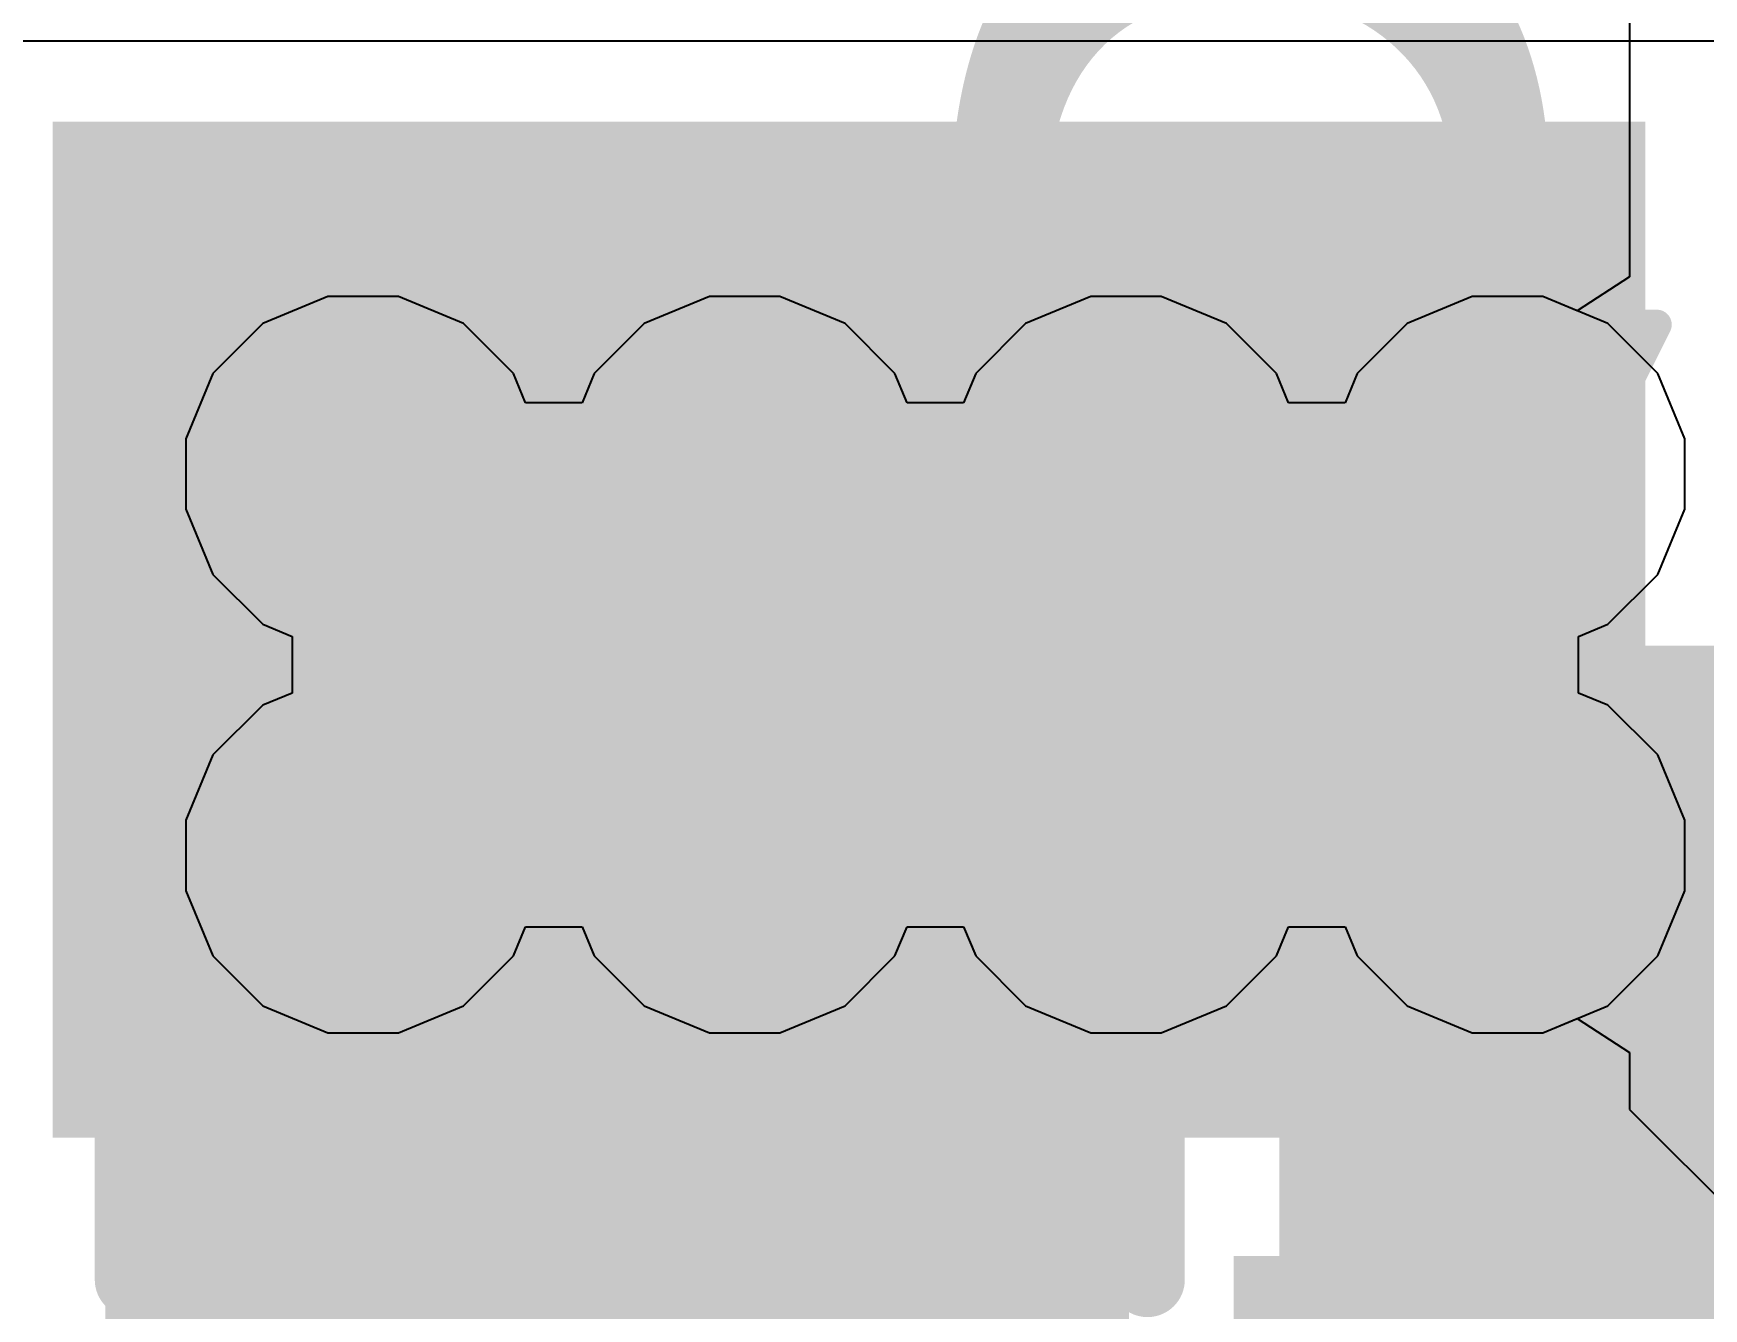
# Model space of a CAD drawing. Header units: inches. Extents: x -6 to 284, y -12 to 154.
# Drawn here: x 13.09 to 15.931, y -8.539 to -6.37 of the extents above; entities that cross this region are included whole.
import ezdxf

# ---------------------------------------------------------------- set-up
doc = ezdxf.new("R2010")
doc.units = ezdxf.units.IN
for name, color, linetype in [('Bottom Layer', 5, 'Continuous'), ('Bottom Overlay', 54, 'Continuous'), ('Bottom Paste', 16, 'Continuous'), ('Bottom Solder', 6, 'Continuous'), ('Drill Drawing', 1, 'Continuous'), ('GND-1', 16, 'Continuous'), ('GND-2', 90, 'Continuous'), ('GND-3', 216, 'Continuous'), ('GND-4', 54, 'Continuous'), ('PWR-1', 156, 'Continuous'), ('PWR-2', 130, 'Continuous'), ('Signal L1', 76, 'Continuous'), ('Signal L2', 6, 'Continuous'), ('Top Layer', 1, 'Continuous'), ('Top Overlay', 2, 'Continuous'), ('Via Holes', 16, 'Continuous')]:
    doc.layers.add(name, color=color, linetype=linetype)
doc.styles.add('Arial Black_Bold', font='', dxfattribs={"height": 0.2})
doc.styles.get('Arial Black_Bold').set_extended_font_data('Arial Black', bold=True)

# ---------------------------------------------------------------- blocks, each defined once
blk = doc.blocks.new('C___0805_B_425')
at = {"layer": 'Bottom Layer'}
blk.add_hatch(color=5, dxfattribs=at).paths.add_polyline_path([(0.508, 0.762), (1.524, 0.762), (1.524, -0.762), (0.508, -0.762)])
at = {"layer": 'Bottom Paste'}
blk.add_hatch(color=16, dxfattribs=at).paths.add_polyline_path([(0.508, 0.762), (1.524, 0.762), (1.524, -0.762), (0.508, -0.762)])
at = {"layer": 'Bottom Solder'}
blk.add_hatch(color=6, dxfattribs=at).paths.add_polyline_path([(0.438, 0.832), (1.594, 0.832), (1.594, -0.832), (0.438, -0.832)])
at = {"layer": 'Bottom Overlay'}
for points in [[(0.6096, 0.8636, 0.127, 0.127, 0), (1.6256, 0.8636, 0.127, 0.127, 0)], [(1.6256, 0.8636, 0.127, 0.127, 0), (1.6256, -0.8636, 0.127, 0.127, 0)]]:
    blk.add_lwpolyline(points, format="xyseb", dxfattribs=at)
for points in [[(0.5778, 0.8636, 0.0635, 0.0635, 1), (0.6413, 0.8636, 0.0635, 0.0635, 1)], [(1.5938, 0.8636, 0.0635, 0.0635, 1), (1.6574, 0.8636, 0.0635, 0.0635, 1)], [(1.5938, 0.8636, 0.0635, 0.0635, 1), (1.6574, 0.8636, 0.0635, 0.0635, 1)]]:
    blk.add_lwpolyline(points, format="xyseb", close=True, dxfattribs=at)
blk = doc.blocks.new('C___0805_B_487')
at = {"layer": 'Bottom Layer'}
blk.add_hatch(color=5, dxfattribs=at).paths.add_polyline_path([(0.508, 0.762), (1.524, 0.762), (1.524, -0.762), (0.508, -0.762)])
at = {"layer": 'Bottom Paste'}
blk.add_hatch(color=16, dxfattribs=at).paths.add_polyline_path([(0.508, 0.762), (1.524, 0.762), (1.524, -0.762), (0.508, -0.762)])
at = {"layer": 'Bottom Solder'}
blk.add_hatch(color=6, dxfattribs=at).paths.add_polyline_path([(0.438, 0.832), (1.594, 0.832), (1.594, -0.832), (0.438, -0.832)])
at = {"layer": 'Bottom Overlay'}
for points in [[(0.6096, 0.8636, 0.127, 0.127, 0), (1.6256, 0.8636, 0.127, 0.127, 0)], [(1.6256, 0.8636, 0.127, 0.127, 0), (1.6256, -0.8636, 0.127, 0.127, 0)], [(0.6096, -0.8636, 0.127, 0.127, 0), (1.6256, -0.8636, 0.127, 0.127, 0)]]:
    blk.add_lwpolyline(points, format="xyseb", dxfattribs=at)
for points in [[(0.5778, 0.8636, 0.0635, 0.0635, 1), (0.6413, 0.8636, 0.0635, 0.0635, 1)], [(1.5938, 0.8636, 0.0635, 0.0635, 1), (1.6574, 0.8636, 0.0635, 0.0635, 1)], [(1.5938, 0.8636, 0.0635, 0.0635, 1), (1.6574, 0.8636, 0.0635, 0.0635, 1)], [(0.5778, -0.8636, 0.0635, 0.0635, 1), (0.6413, -0.8636, 0.0635, 0.0635, 1)], [(1.5938, -0.8636, 0.0635, 0.0635, 1), (1.6574, -0.8636, 0.0635, 0.0635, 1)], [(1.5938, -0.8636, 0.0635, 0.0635, 1), (1.6574, -0.8636, 0.0635, 0.0635, 1)]]:
    blk.add_lwpolyline(points, format="xyseb", close=True, dxfattribs=at)

msp = doc.modelspace()

# ---------------------------------------------------------------- hatches: boundary and pattern name
at = {"layer": 'Bottom Layer'}
h = msp.add_hatch(color=5, dxfattribs=at)
edge = h.paths.add_edge_path()
edge.add_arc((13.6514, -7.1192), 0.2, 0, 360)
h = msp.add_hatch(color=5, dxfattribs=at)
edge = h.paths.add_edge_path()
edge.add_arc((14.3002, -7.1192), 0.2, 0, 360)
h = msp.add_hatch(color=5, dxfattribs=at)
edge = h.paths.add_edge_path()
edge.add_arc((14.949, -7.1192), 0.2, 0, 360)
h = msp.add_hatch(color=5, dxfattribs=at)
edge = h.paths.add_edge_path()
edge.add_arc((15.5979, -7.1192), 0.2, 0, 360)
h = msp.add_hatch(color=5, dxfattribs=at)
edge = h.paths.add_edge_path()
edge.add_arc((13.6514, -7.768), 0.2, 0, 360)
h = msp.add_hatch(color=5, dxfattribs=at)
edge = h.paths.add_edge_path()
edge.add_arc((14.3002, -7.768), 0.2, 0, 360)
h = msp.add_hatch(color=5, dxfattribs=at)
edge = h.paths.add_edge_path()
edge.add_arc((14.949, -7.768), 0.2, 0, 360)
h = msp.add_hatch(color=5, dxfattribs=at)
edge = h.paths.add_edge_path()
edge.add_arc((15.5979, -7.768), 0.2, 0, 360)
at = {"layer": 'GND-1'}
h = msp.add_hatch(color=16, dxfattribs=at)
edge = h.paths.add_edge_path()
edge.add_arc((13.6514, -7.1192), 0.2, 0, 360)
h = msp.add_hatch(color=16, dxfattribs=at)
edge = h.paths.add_edge_path()
edge.add_arc((14.3002, -7.1192), 0.2, 0, 360)
h = msp.add_hatch(color=16, dxfattribs=at)
edge = h.paths.add_edge_path()
edge.add_arc((14.949, -7.1192), 0.2, 0, 360)
h = msp.add_hatch(color=16, dxfattribs=at)
edge = h.paths.add_edge_path()
edge.add_arc((15.5979, -7.1192), 0.2, 0, 360)
h = msp.add_hatch(color=16, dxfattribs=at)
edge = h.paths.add_edge_path()
edge.add_arc((13.6514, -7.768), 0.2, 0, 360)
h = msp.add_hatch(color=16, dxfattribs=at)
edge = h.paths.add_edge_path()
edge.add_arc((14.3002, -7.768), 0.2, 0, 360)
h = msp.add_hatch(color=16, dxfattribs=at)
edge = h.paths.add_edge_path()
edge.add_arc((14.949, -7.768), 0.2, 0, 360)
h = msp.add_hatch(color=16, dxfattribs=at)
edge = h.paths.add_edge_path()
edge.add_arc((15.5979, -7.768), 0.2, 0, 360)
at = {"layer": 'GND-2'}
h = msp.add_hatch(color=90, dxfattribs=at)
edge = h.paths.add_edge_path()
edge.add_arc((13.6514, -7.1192), 0.2, 0, 360)
h = msp.add_hatch(color=90, dxfattribs=at)
edge = h.paths.add_edge_path()
edge.add_arc((14.3002, -7.1192), 0.2, 0, 360)
h = msp.add_hatch(color=90, dxfattribs=at)
edge = h.paths.add_edge_path()
edge.add_arc((14.949, -7.1192), 0.2, 0, 360)
h = msp.add_hatch(color=90, dxfattribs=at)
edge = h.paths.add_edge_path()
edge.add_arc((15.5979, -7.1192), 0.2, 0, 360)
h = msp.add_hatch(color=90, dxfattribs=at)
edge = h.paths.add_edge_path()
edge.add_arc((13.6514, -7.768), 0.2, 0, 360)
h = msp.add_hatch(color=90, dxfattribs=at)
edge = h.paths.add_edge_path()
edge.add_arc((14.3002, -7.768), 0.2, 0, 360)
h = msp.add_hatch(color=90, dxfattribs=at)
edge = h.paths.add_edge_path()
edge.add_arc((14.949, -7.768), 0.2, 0, 360)
h = msp.add_hatch(color=90, dxfattribs=at)
edge = h.paths.add_edge_path()
edge.add_arc((15.5979, -7.768), 0.2, 0, 360)
at = {"layer": 'GND-3'}
h = msp.add_hatch(color=216, dxfattribs=at)
edge = h.paths.add_edge_path()
edge.add_arc((13.6514, -7.1192), 0.2, 0, 360)
h = msp.add_hatch(color=216, dxfattribs=at)
edge = h.paths.add_edge_path()
edge.add_arc((14.3002, -7.1192), 0.2, 0, 360)
h = msp.add_hatch(color=216, dxfattribs=at)
edge = h.paths.add_edge_path()
edge.add_arc((14.949, -7.1192), 0.2, 0, 360)
h = msp.add_hatch(color=216, dxfattribs=at)
edge = h.paths.add_edge_path()
edge.add_arc((15.5979, -7.1192), 0.2, 0, 360)
h = msp.add_hatch(color=216, dxfattribs=at)
edge = h.paths.add_edge_path()
edge.add_arc((13.6514, -7.768), 0.2, 0, 360)
h = msp.add_hatch(color=216, dxfattribs=at)
edge = h.paths.add_edge_path()
edge.add_arc((14.3002, -7.768), 0.2, 0, 360)
h = msp.add_hatch(color=216, dxfattribs=at)
edge = h.paths.add_edge_path()
edge.add_arc((14.949, -7.768), 0.2, 0, 360)
h = msp.add_hatch(color=216, dxfattribs=at)
edge = h.paths.add_edge_path()
edge.add_arc((15.5979, -7.768), 0.2, 0, 360)
at = {"layer": 'GND-4'}
h = msp.add_hatch(color=54, dxfattribs=at)
edge = h.paths.add_edge_path()
edge.add_arc((13.6514, -7.1192), 0.2, 0, 360)
h = msp.add_hatch(color=54, dxfattribs=at)
edge = h.paths.add_edge_path()
edge.add_arc((14.3002, -7.1192), 0.2, 0, 360)
h = msp.add_hatch(color=54, dxfattribs=at)
edge = h.paths.add_edge_path()
edge.add_arc((14.949, -7.1192), 0.2, 0, 360)
h = msp.add_hatch(color=54, dxfattribs=at)
edge = h.paths.add_edge_path()
edge.add_arc((15.5979, -7.1192), 0.2, 0, 360)
h = msp.add_hatch(color=54, dxfattribs=at)
edge = h.paths.add_edge_path()
edge.add_arc((13.6514, -7.768), 0.2, 0, 360)
h = msp.add_hatch(color=54, dxfattribs=at)
edge = h.paths.add_edge_path()
edge.add_arc((14.3002, -7.768), 0.2, 0, 360)
h = msp.add_hatch(color=54, dxfattribs=at)
edge = h.paths.add_edge_path()
edge.add_arc((14.949, -7.768), 0.2, 0, 360)
h = msp.add_hatch(color=54, dxfattribs=at)
edge = h.paths.add_edge_path()
edge.add_arc((15.5979, -7.768), 0.2, 0, 360)
at = {"layer": 'PWR-1'}
h = msp.add_hatch(color=156, dxfattribs=at)
edge = h.paths.add_edge_path()
edge.add_arc((13.6514, -7.1192), 0.2, 0, 360)
h = msp.add_hatch(color=156, dxfattribs=at)
edge = h.paths.add_edge_path()
edge.add_arc((14.3002, -7.1192), 0.2, 0, 360)
h = msp.add_hatch(color=156, dxfattribs=at)
edge = h.paths.add_edge_path()
edge.add_arc((14.949, -7.1192), 0.2, 0, 360)
h = msp.add_hatch(color=156, dxfattribs=at)
edge = h.paths.add_edge_path()
edge.add_arc((15.5979, -7.1192), 0.2, 0, 360)
h = msp.add_hatch(color=156, dxfattribs=at)
edge = h.paths.add_edge_path()
edge.add_arc((13.6514, -7.768), 0.2, 0, 360)
h = msp.add_hatch(color=156, dxfattribs=at)
edge = h.paths.add_edge_path()
edge.add_arc((14.3002, -7.768), 0.2, 0, 360)
h = msp.add_hatch(color=156, dxfattribs=at)
edge = h.paths.add_edge_path()
edge.add_arc((14.949, -7.768), 0.2, 0, 360)
h = msp.add_hatch(color=156, dxfattribs=at)
edge = h.paths.add_edge_path()
edge.add_arc((15.5979, -7.768), 0.2, 0, 360)
at = {"layer": 'PWR-2'}
h = msp.add_hatch(color=130, dxfattribs=at)
edge = h.paths.add_edge_path()
edge.add_arc((13.6514, -7.1192), 0.2, 0, 360)
h = msp.add_hatch(color=130, dxfattribs=at)
edge = h.paths.add_edge_path()
edge.add_arc((14.3002, -7.1192), 0.2, 0, 360)
h = msp.add_hatch(color=130, dxfattribs=at)
edge = h.paths.add_edge_path()
edge.add_arc((14.949, -7.1192), 0.2, 0, 360)
h = msp.add_hatch(color=130, dxfattribs=at)
edge = h.paths.add_edge_path()
edge.add_arc((15.5979, -7.1192), 0.2, 0, 360)
h = msp.add_hatch(color=130, dxfattribs=at)
edge = h.paths.add_edge_path()
edge.add_arc((13.6514, -7.768), 0.2, 0, 360)
h = msp.add_hatch(color=130, dxfattribs=at)
edge = h.paths.add_edge_path()
edge.add_arc((14.3002, -7.768), 0.2, 0, 360)
h = msp.add_hatch(color=130, dxfattribs=at)
edge = h.paths.add_edge_path()
edge.add_arc((14.949, -7.768), 0.2, 0, 360)
h = msp.add_hatch(color=130, dxfattribs=at)
edge = h.paths.add_edge_path()
edge.add_arc((15.5979, -7.768), 0.2, 0, 360)
at = {"layer": 'Signal L1'}
h = msp.add_hatch(color=76, dxfattribs=at)
edge = h.paths.add_edge_path()
edge.add_arc((13.6514, -7.1192), 0.2, 0, 360)
h = msp.add_hatch(color=76, dxfattribs=at)
edge = h.paths.add_edge_path()
edge.add_arc((14.3002, -7.1192), 0.2, 0, 360)
h = msp.add_hatch(color=76, dxfattribs=at)
edge = h.paths.add_edge_path()
edge.add_arc((14.949, -7.1192), 0.2, 0, 360)
h = msp.add_hatch(color=76, dxfattribs=at)
edge = h.paths.add_edge_path()
edge.add_arc((15.5979, -7.1192), 0.2, 0, 360)
h = msp.add_hatch(color=76, dxfattribs=at)
edge = h.paths.add_edge_path()
edge.add_arc((13.6514, -7.768), 0.2, 0, 360)
h = msp.add_hatch(color=76, dxfattribs=at)
edge = h.paths.add_edge_path()
edge.add_arc((14.3002, -7.768), 0.2, 0, 360)
h = msp.add_hatch(color=76, dxfattribs=at)
edge = h.paths.add_edge_path()
edge.add_arc((14.949, -7.768), 0.2, 0, 360)
h = msp.add_hatch(color=76, dxfattribs=at)
edge = h.paths.add_edge_path()
edge.add_arc((15.5979, -7.768), 0.2, 0, 360)
at = {"layer": 'Signal L2'}
h = msp.add_hatch(color=6, dxfattribs=at)
edge = h.paths.add_edge_path()
edge.add_arc((13.6514, -7.1192), 0.2, 0, 360)
h = msp.add_hatch(color=6, dxfattribs=at)
edge = h.paths.add_edge_path()
edge.add_arc((14.3002, -7.1192), 0.2, 0, 360)
h = msp.add_hatch(color=6, dxfattribs=at)
edge = h.paths.add_edge_path()
edge.add_arc((14.949, -7.1192), 0.2, 0, 360)
h = msp.add_hatch(color=6, dxfattribs=at)
edge = h.paths.add_edge_path()
edge.add_arc((15.5979, -7.1192), 0.2, 0, 360)
h = msp.add_hatch(color=6, dxfattribs=at)
edge = h.paths.add_edge_path()
edge.add_arc((13.6514, -7.768), 0.2, 0, 360)
h = msp.add_hatch(color=6, dxfattribs=at)
edge = h.paths.add_edge_path()
edge.add_arc((14.3002, -7.768), 0.2, 0, 360)
h = msp.add_hatch(color=6, dxfattribs=at)
edge = h.paths.add_edge_path()
edge.add_arc((14.949, -7.768), 0.2, 0, 360)
h = msp.add_hatch(color=6, dxfattribs=at)
edge = h.paths.add_edge_path()
edge.add_arc((15.5979, -7.768), 0.2, 0, 360)
at = {"layer": 'Top Layer'}
msp.add_hatch(color=1, dxfattribs=at).paths.add_polyline_path([(13.123, -8.2479), (15.8324, -8.2479), (15.8324, -6.52), (13.123, -6.52)])
h = msp.add_hatch(color=1, dxfattribs=at)
edge = h.paths.add_edge_path()
edge.add_arc((13.6514, -7.1192), 0.2, 0, 360)
h = msp.add_hatch(color=1, dxfattribs=at)
edge = h.paths.add_edge_path()
edge.add_arc((14.3002, -7.1192), 0.2, 0, 360)
h = msp.add_hatch(color=1, dxfattribs=at)
edge = h.paths.add_edge_path()
edge.add_arc((14.949, -7.1192), 0.2, 0, 360)
h = msp.add_hatch(color=1, dxfattribs=at)
edge = h.paths.add_edge_path()
edge.add_arc((15.5979, -7.1192), 0.2, 0, 360)
h = msp.add_hatch(color=1, dxfattribs=at)
edge = h.paths.add_edge_path()
edge.add_arc((13.6514, -7.768), 0.2, 0, 360)
h = msp.add_hatch(color=1, dxfattribs=at)
edge = h.paths.add_edge_path()
edge.add_arc((14.3002, -7.768), 0.2, 0, 360)
h = msp.add_hatch(color=1, dxfattribs=at)
edge = h.paths.add_edge_path()
edge.add_arc((14.949, -7.768), 0.2, 0, 360)
h = msp.add_hatch(color=1, dxfattribs=at)
edge = h.paths.add_edge_path()
edge.add_arc((15.5979, -7.768), 0.2, 0, 360)
at = {"layer": 'Via Holes'}
h = msp.add_hatch(color=7, dxfattribs=at)
edge = h.paths.add_edge_path()
edge.add_arc((13.6514, -7.1192), 0.1, 0, 360)
h = msp.add_hatch(color=7, dxfattribs=at)
edge = h.paths.add_edge_path()
edge.add_arc((14.3002, -7.1192), 0.1, 0, 360)
h = msp.add_hatch(color=7, dxfattribs=at)
edge = h.paths.add_edge_path()
edge.add_arc((14.949, -7.1192), 0.1, 0, 360)
h = msp.add_hatch(color=7, dxfattribs=at)
edge = h.paths.add_edge_path()
edge.add_arc((15.5979, -7.1192), 0.1, 0, 360)
h = msp.add_hatch(color=7, dxfattribs=at)
edge = h.paths.add_edge_path()
edge.add_arc((13.6514, -7.768), 0.1, 0, 360)
h = msp.add_hatch(color=7, dxfattribs=at)
edge = h.paths.add_edge_path()
edge.add_arc((14.3002, -7.768), 0.1, 0, 360)
h = msp.add_hatch(color=7, dxfattribs=at)
edge = h.paths.add_edge_path()
edge.add_arc((14.949, -7.768), 0.1, 0, 360)
h = msp.add_hatch(color=7, dxfattribs=at)
edge = h.paths.add_edge_path()
edge.add_arc((15.5979, -7.768), 0.1, 0, 360)

# ---------------------------------------------------------------- linework, layer by layer
at = {"layer": 'Bottom Layer'}
for p, q in [((13.0578, -6.3826), (13.1364, -6.3826)), ((13.1364, -6.3826), (13.1364, -6.3826)), ((13.1364, -6.3826), (16.3019, -6.3826))]:
    msp.add_line(p, q, dxfattribs=at)
at = {"layer": 'Drill Drawing'}
for points in [[(13.3974, -6.8652, 0.0508, 0.0508, 0), (13.9054, -6.8652, 0.0508, 0.0508, 0)], [(13.3974, -6.8652, 0.0508, 0.0508, 0), (13.6514, -7.3732, 0.0508, 0.0508, 0)], [(13.6514, -7.3732, 0.0508, 0.0508, 0), (13.9054, -6.8652, 0.0508, 0.0508, 0)], [(14.0462, -6.8652, 0.0508, 0.0508, 0), (14.5542, -6.8652, 0.0508, 0.0508, 0)], [(14.0462, -6.8652, 0.0508, 0.0508, 0), (14.3002, -7.3732, 0.0508, 0.0508, 0)], [(14.3002, -7.3732, 0.0508, 0.0508, 0), (14.5542, -6.8652, 0.0508, 0.0508, 0)], [(14.695, -6.8652, 0.0508, 0.0508, 0), (15.203, -6.8652, 0.0508, 0.0508, 0)], [(14.695, -6.8652, 0.0508, 0.0508, 0), (14.949, -7.3732, 0.0508, 0.0508, 0)], [(14.949, -7.3732, 0.0508, 0.0508, 0), (15.203, -6.8652, 0.0508, 0.0508, 0)], [(15.3439, -6.8652, 0.0508, 0.0508, 0), (15.8519, -6.8652, 0.0508, 0.0508, 0)], [(15.3439, -6.8652, 0.0508, 0.0508, 0), (15.5979, -7.3732, 0.0508, 0.0508, 0)], [(15.5979, -7.3732, 0.0508, 0.0508, 0), (15.8519, -6.8652, 0.0508, 0.0508, 0)], [(13.3974, -7.514, 0.0508, 0.0508, 0), (13.9054, -7.514, 0.0508, 0.0508, 0)], [(13.3974, -7.514, 0.0508, 0.0508, 0), (13.6514, -8.022, 0.0508, 0.0508, 0)], [(13.6514, -8.022, 0.0508, 0.0508, 0), (13.9054, -7.514, 0.0508, 0.0508, 0)], [(14.0462, -7.514, 0.0508, 0.0508, 0), (14.5542, -7.514, 0.0508, 0.0508, 0)], [(14.0462, -7.514, 0.0508, 0.0508, 0), (14.3002, -8.022, 0.0508, 0.0508, 0)], [(14.3002, -8.022, 0.0508, 0.0508, 0), (14.5542, -7.514, 0.0508, 0.0508, 0)], [(14.695, -7.514, 0.0508, 0.0508, 0), (15.203, -7.514, 0.0508, 0.0508, 0)], [(14.695, -7.514, 0.0508, 0.0508, 0), (14.949, -8.022, 0.0508, 0.0508, 0)], [(14.949, -8.022, 0.0508, 0.0508, 0), (15.203, -7.514, 0.0508, 0.0508, 0)], [(15.3439, -7.514, 0.0508, 0.0508, 0), (15.8519, -7.514, 0.0508, 0.0508, 0)], [(15.3439, -7.514, 0.0508, 0.0508, 0), (15.5979, -8.022, 0.0508, 0.0508, 0)], [(15.5979, -8.022, 0.0508, 0.0508, 0), (15.8519, -7.514, 0.0508, 0.0508, 0)]]:
    msp.add_lwpolyline(points, format="xyseb", dxfattribs=at)
for points in [[(13.3847, -6.8652, 0.0254, 0.0254, 1), (13.4101, -6.8652, 0.0254, 0.0254, 1)], [(13.3847, -6.8652, 0.0254, 0.0254, 1), (13.4101, -6.8652, 0.0254, 0.0254, 1)], [(13.8927, -6.8652, 0.0254, 0.0254, 1), (13.9181, -6.8652, 0.0254, 0.0254, 1)], [(13.8927, -6.8652, 0.0254, 0.0254, 1), (13.9181, -6.8652, 0.0254, 0.0254, 1)], [(14.0335, -6.8652, 0.0254, 0.0254, 1), (14.0589, -6.8652, 0.0254, 0.0254, 1)], [(14.0335, -6.8652, 0.0254, 0.0254, 1), (14.0589, -6.8652, 0.0254, 0.0254, 1)], [(14.5415, -6.8652, 0.0254, 0.0254, 1), (14.5669, -6.8652, 0.0254, 0.0254, 1)], [(14.5415, -6.8652, 0.0254, 0.0254, 1), (14.5669, -6.8652, 0.0254, 0.0254, 1)], [(14.6823, -6.8652, 0.0254, 0.0254, 1), (14.7077, -6.8652, 0.0254, 0.0254, 1)], [(14.6823, -6.8652, 0.0254, 0.0254, 1), (14.7077, -6.8652, 0.0254, 0.0254, 1)], [(15.1903, -6.8652, 0.0254, 0.0254, 1), (15.2157, -6.8652, 0.0254, 0.0254, 1)], [(15.1903, -6.8652, 0.0254, 0.0254, 1), (15.2157, -6.8652, 0.0254, 0.0254, 1)], [(15.3312, -6.8652, 0.0254, 0.0254, 1), (15.3566, -6.8652, 0.0254, 0.0254, 1)], [(15.3312, -6.8652, 0.0254, 0.0254, 1), (15.3566, -6.8652, 0.0254, 0.0254, 1)], [(15.8392, -6.8652, 0.0254, 0.0254, 1), (15.8646, -6.8652, 0.0254, 0.0254, 1)], [(15.8392, -6.8652, 0.0254, 0.0254, 1), (15.8646, -6.8652, 0.0254, 0.0254, 1)], [(13.6387, -7.3732, 0.0254, 0.0254, 1), (13.6641, -7.3732, 0.0254, 0.0254, 1)], [(13.6387, -7.3732, 0.0254, 0.0254, 1), (13.6641, -7.3732, 0.0254, 0.0254, 1)], [(14.2875, -7.3732, 0.0254, 0.0254, 1), (14.3129, -7.3732, 0.0254, 0.0254, 1)], [(14.2875, -7.3732, 0.0254, 0.0254, 1), (14.3129, -7.3732, 0.0254, 0.0254, 1)], [(14.9363, -7.3732, 0.0254, 0.0254, 1), (14.9617, -7.3732, 0.0254, 0.0254, 1)], [(14.9363, -7.3732, 0.0254, 0.0254, 1), (14.9617, -7.3732, 0.0254, 0.0254, 1)], [(15.5852, -7.3732, 0.0254, 0.0254, 1), (15.6106, -7.3732, 0.0254, 0.0254, 1)], [(15.5852, -7.3732, 0.0254, 0.0254, 1), (15.6106, -7.3732, 0.0254, 0.0254, 1)], [(13.3847, -7.514, 0.0254, 0.0254, 1), (13.4101, -7.514, 0.0254, 0.0254, 1)], [(13.3847, -7.514, 0.0254, 0.0254, 1), (13.4101, -7.514, 0.0254, 0.0254, 1)], [(13.8927, -7.514, 0.0254, 0.0254, 1), (13.9181, -7.514, 0.0254, 0.0254, 1)], [(13.8927, -7.514, 0.0254, 0.0254, 1), (13.9181, -7.514, 0.0254, 0.0254, 1)], [(14.0335, -7.514, 0.0254, 0.0254, 1), (14.0589, -7.514, 0.0254, 0.0254, 1)], [(14.0335, -7.514, 0.0254, 0.0254, 1), (14.0589, -7.514, 0.0254, 0.0254, 1)], [(14.5415, -7.514, 0.0254, 0.0254, 1), (14.5669, -7.514, 0.0254, 0.0254, 1)], [(14.5415, -7.514, 0.0254, 0.0254, 1), (14.5669, -7.514, 0.0254, 0.0254, 1)], [(14.6823, -7.514, 0.0254, 0.0254, 1), (14.7077, -7.514, 0.0254, 0.0254, 1)], [(14.6823, -7.514, 0.0254, 0.0254, 1), (14.7077, -7.514, 0.0254, 0.0254, 1)], [(15.1903, -7.514, 0.0254, 0.0254, 1), (15.2157, -7.514, 0.0254, 0.0254, 1)], [(15.1903, -7.514, 0.0254, 0.0254, 1), (15.2157, -7.514, 0.0254, 0.0254, 1)], [(15.3312, -7.514, 0.0254, 0.0254, 1), (15.3566, -7.514, 0.0254, 0.0254, 1)], [(15.3312, -7.514, 0.0254, 0.0254, 1), (15.3566, -7.514, 0.0254, 0.0254, 1)], [(15.8392, -7.514, 0.0254, 0.0254, 1), (15.8646, -7.514, 0.0254, 0.0254, 1)], [(15.8392, -7.514, 0.0254, 0.0254, 1), (15.8646, -7.514, 0.0254, 0.0254, 1)], [(13.6387, -8.022, 0.0254, 0.0254, 1), (13.6641, -8.022, 0.0254, 0.0254, 1)], [(13.6387, -8.022, 0.0254, 0.0254, 1), (13.6641, -8.022, 0.0254, 0.0254, 1)], [(14.2875, -8.022, 0.0254, 0.0254, 1), (14.3129, -8.022, 0.0254, 0.0254, 1)], [(14.2875, -8.022, 0.0254, 0.0254, 1), (14.3129, -8.022, 0.0254, 0.0254, 1)], [(14.9363, -8.022, 0.0254, 0.0254, 1), (14.9617, -8.022, 0.0254, 0.0254, 1)], [(14.9363, -8.022, 0.0254, 0.0254, 1), (14.9617, -8.022, 0.0254, 0.0254, 1)], [(15.5852, -8.022, 0.0254, 0.0254, 1), (15.6106, -8.022, 0.0254, 0.0254, 1)], [(15.5852, -8.022, 0.0254, 0.0254, 1), (15.6106, -8.022, 0.0254, 0.0254, 1)]]:
    msp.add_lwpolyline(points, format="xyseb", close=True, dxfattribs=at)
at = {"layer": 'GND-1'}
for p, q in [((13.5914, -6.8176), (13.4806, -6.8635)), ((13.7114, -6.8176), (13.5914, -6.8176)), ((13.8223, -6.8635), (13.7114, -6.8176)), ((14.2402, -6.8176), (14.1294, -6.8635)), ((14.3602, -6.8176), (14.2402, -6.8176)), ((14.4711, -6.8635), (14.3602, -6.8176)), ((14.8891, -6.8176), (14.7782, -6.8635)), ((15.009, -6.8176), (14.8891, -6.8176)), ((15.1199, -6.8635), (15.009, -6.8176)), ((15.5379, -6.8176), (15.427, -6.8635)), ((15.6579, -6.8176), (15.5379, -6.8176)), ((15.7687, -6.8635), (15.6579, -6.8176)), ((13.4806, -6.8635), (13.3957, -6.9483)), ((13.9071, -6.9483), (13.8223, -6.8635)), ((14.1294, -6.8635), (14.0445, -6.9483)), ((14.5559, -6.9483), (14.4711, -6.8635)), ((14.7782, -6.8635), (14.6934, -6.9483)), ((15.2047, -6.9483), (15.1199, -6.8635)), ((15.427, -6.8635), (15.3422, -6.9483)), ((15.8535, -6.9483), (15.7687, -6.8635)), ((13.3957, -6.9483), (13.3498, -7.0592)), ((13.9277, -6.9981), (13.9071, -6.9483)), ((14.0445, -6.9483), (14.0239, -6.9981)), ((14.5765, -6.9981), (14.5559, -6.9483)), ((14.6934, -6.9483), (14.6728, -6.9981)), ((15.2253, -6.9981), (15.2047, -6.9483)), ((15.3422, -6.9483), (15.3216, -6.9981)), ((15.8995, -7.0592), (15.8535, -6.9483)), ((14.0239, -6.9981), (13.9277, -6.9981)), ((14.6728, -6.9981), (14.5765, -6.9981)), ((15.3216, -6.9981), (15.2253, -6.9981)), ((13.3498, -7.0592), (13.3498, -7.1791)), ((15.8995, -7.1791), (15.8995, -7.0592)), ((13.3498, -7.1791), (13.3957, -7.29)), ((15.8535, -7.29), (15.8995, -7.1791)), ((13.3957, -7.29), (13.4806, -7.3748)), ((15.7687, -7.3748), (15.8535, -7.29)), ((13.4806, -7.3748), (13.5303, -7.3954)), ((15.7189, -7.3954), (15.7687, -7.3748)), ((13.5303, -7.3954), (13.5303, -7.4917)), ((15.7189, -7.4917), (15.7189, -7.3954)), ((13.5303, -7.4917), (13.4806, -7.5123)), ((15.7687, -7.5123), (15.7189, -7.4917)), ((13.4806, -7.5123), (13.3957, -7.5971)), ((15.8535, -7.5971), (15.7687, -7.5123)), ((13.3957, -7.5971), (13.3498, -7.708)), ((15.8995, -7.708), (15.8535, -7.5971)), ((13.3498, -7.708), (13.3498, -7.828)), ((15.8995, -7.828), (15.8995, -7.708)), ((13.3498, -7.828), (13.3957, -7.9388)), ((15.8535, -7.9388), (15.8995, -7.828)), ((13.9071, -7.9388), (13.9277, -7.8891)), ((13.9277, -7.8891), (14.0239, -7.8891)), ((14.0239, -7.8891), (14.0445, -7.9388)), ((14.5559, -7.9388), (14.5765, -7.8891)), ((14.5765, -7.8891), (14.6728, -7.8891)), ((14.6728, -7.8891), (14.6934, -7.9388)), ((15.2047, -7.9388), (15.2253, -7.8891)), ((15.2253, -7.8891), (15.3216, -7.8891)), ((15.3216, -7.8891), (15.3422, -7.9388)), ((13.3957, -7.9388), (13.4806, -8.0237)), ((13.8223, -8.0237), (13.9071, -7.9388)), ((14.0445, -7.9388), (14.1294, -8.0237)), ((14.4711, -8.0237), (14.5559, -7.9388)), ((14.6934, -7.9388), (14.7782, -8.0237)), ((15.1199, -8.0237), (15.2047, -7.9388)), ((15.3422, -7.9388), (15.427, -8.0237)), ((15.7687, -8.0237), (15.8535, -7.9388)), ((13.4806, -8.0237), (13.5914, -8.0696)), ((13.7114, -8.0696), (13.8223, -8.0237)), ((14.1294, -8.0237), (14.2402, -8.0696)), ((14.3602, -8.0696), (14.4711, -8.0237)), ((14.7782, -8.0237), (14.8891, -8.0696)), ((15.009, -8.0696), (15.1199, -8.0237)), ((15.427, -8.0237), (15.5379, -8.0696)), ((15.6579, -8.0696), (15.7687, -8.0237)), ((13.5914, -8.0696), (13.7114, -8.0696)), ((14.2402, -8.0696), (14.3602, -8.0696)), ((14.8891, -8.0696), (15.009, -8.0696)), ((15.5379, -8.0696), (15.6579, -8.0696))]:
    msp.add_line(p, q, dxfattribs=at)
at = {"layer": 'GND-2'}
for p, q in [((13.5914, -6.8176), (13.4806, -6.8635)), ((13.7114, -6.8176), (13.5914, -6.8176)), ((13.8223, -6.8635), (13.7114, -6.8176)), ((14.2402, -6.8176), (14.1294, -6.8635)), ((14.3602, -6.8176), (14.2402, -6.8176)), ((14.4711, -6.8635), (14.3602, -6.8176)), ((14.8891, -6.8176), (14.7782, -6.8635)), ((15.009, -6.8176), (14.8891, -6.8176)), ((15.1199, -6.8635), (15.009, -6.8176)), ((15.5379, -6.8176), (15.427, -6.8635)), ((15.6579, -6.8176), (15.5379, -6.8176)), ((15.7687, -6.8635), (15.6579, -6.8176)), ((13.4806, -6.8635), (13.3957, -6.9483)), ((13.9071, -6.9483), (13.8223, -6.8635)), ((14.1294, -6.8635), (14.0445, -6.9483)), ((14.5559, -6.9483), (14.4711, -6.8635)), ((14.7782, -6.8635), (14.6934, -6.9483)), ((15.2047, -6.9483), (15.1199, -6.8635)), ((15.427, -6.8635), (15.3422, -6.9483)), ((15.8535, -6.9483), (15.7687, -6.8635)), ((13.3957, -6.9483), (13.3498, -7.0592)), ((13.9277, -6.9981), (13.9071, -6.9483)), ((14.0445, -6.9483), (14.0239, -6.9981)), ((14.5765, -6.9981), (14.5559, -6.9483)), ((14.6934, -6.9483), (14.6728, -6.9981)), ((15.2253, -6.9981), (15.2047, -6.9483)), ((15.3422, -6.9483), (15.3216, -6.9981)), ((15.8995, -7.0592), (15.8535, -6.9483)), ((14.0239, -6.9981), (13.9277, -6.9981)), ((14.6728, -6.9981), (14.5765, -6.9981)), ((15.3216, -6.9981), (15.2253, -6.9981)), ((13.3498, -7.0592), (13.3498, -7.1791)), ((15.8995, -7.1791), (15.8995, -7.0592)), ((13.3498, -7.1791), (13.3957, -7.29)), ((15.8535, -7.29), (15.8995, -7.1791)), ((13.3957, -7.29), (13.4806, -7.3748)), ((15.7687, -7.3748), (15.8535, -7.29)), ((13.4806, -7.3748), (13.5303, -7.3954)), ((15.7189, -7.3954), (15.7687, -7.3748)), ((13.5303, -7.3954), (13.5303, -7.4917)), ((15.7189, -7.4917), (15.7189, -7.3954)), ((13.5303, -7.4917), (13.4806, -7.5123)), ((15.7687, -7.5123), (15.7189, -7.4917)), ((13.4806, -7.5123), (13.3957, -7.5971)), ((15.8535, -7.5971), (15.7687, -7.5123)), ((13.3957, -7.5971), (13.3498, -7.708)), ((15.8995, -7.708), (15.8535, -7.5971)), ((13.3498, -7.708), (13.3498, -7.828)), ((15.8995, -7.828), (15.8995, -7.708)), ((13.3498, -7.828), (13.3957, -7.9388)), ((15.8535, -7.9388), (15.8995, -7.828)), ((13.9071, -7.9388), (13.9277, -7.8891)), ((13.9277, -7.8891), (14.0239, -7.8891)), ((14.0239, -7.8891), (14.0445, -7.9388)), ((14.5559, -7.9388), (14.5765, -7.8891)), ((14.5765, -7.8891), (14.6728, -7.8891)), ((14.6728, -7.8891), (14.6934, -7.9388)), ((15.2047, -7.9388), (15.2253, -7.8891)), ((15.2253, -7.8891), (15.3216, -7.8891)), ((15.3216, -7.8891), (15.3422, -7.9388)), ((13.3957, -7.9388), (13.4806, -8.0237)), ((13.8223, -8.0237), (13.9071, -7.9388)), ((14.0445, -7.9388), (14.1294, -8.0237)), ((14.4711, -8.0237), (14.5559, -7.9388)), ((14.6934, -7.9388), (14.7782, -8.0237)), ((15.1199, -8.0237), (15.2047, -7.9388)), ((15.3422, -7.9388), (15.427, -8.0237)), ((15.7687, -8.0237), (15.8535, -7.9388)), ((13.4806, -8.0237), (13.5914, -8.0696)), ((13.7114, -8.0696), (13.8223, -8.0237)), ((14.1294, -8.0237), (14.2402, -8.0696)), ((14.3602, -8.0696), (14.4711, -8.0237)), ((14.7782, -8.0237), (14.8891, -8.0696)), ((15.009, -8.0696), (15.1199, -8.0237)), ((15.427, -8.0237), (15.5379, -8.0696)), ((15.6579, -8.0696), (15.7687, -8.0237)), ((13.5914, -8.0696), (13.7114, -8.0696)), ((14.2402, -8.0696), (14.3602, -8.0696)), ((14.8891, -8.0696), (15.009, -8.0696)), ((15.5379, -8.0696), (15.6579, -8.0696))]:
    msp.add_line(p, q, dxfattribs=at)
at = {"layer": 'GND-3'}
for p, q in [((13.5914, -6.8176), (13.4806, -6.8635)), ((13.7114, -6.8176), (13.5914, -6.8176)), ((13.8223, -6.8635), (13.7114, -6.8176)), ((14.2402, -6.8176), (14.1294, -6.8635)), ((14.3602, -6.8176), (14.2402, -6.8176)), ((14.4711, -6.8635), (14.3602, -6.8176)), ((14.8891, -6.8176), (14.7782, -6.8635)), ((15.009, -6.8176), (14.8891, -6.8176)), ((15.1199, -6.8635), (15.009, -6.8176)), ((15.5379, -6.8176), (15.427, -6.8635)), ((15.6579, -6.8176), (15.5379, -6.8176)), ((15.7687, -6.8635), (15.6579, -6.8176)), ((13.4806, -6.8635), (13.3957, -6.9483)), ((13.9071, -6.9483), (13.8223, -6.8635)), ((14.1294, -6.8635), (14.0445, -6.9483)), ((14.5559, -6.9483), (14.4711, -6.8635)), ((14.7782, -6.8635), (14.6934, -6.9483)), ((15.2047, -6.9483), (15.1199, -6.8635)), ((15.427, -6.8635), (15.3422, -6.9483)), ((15.8535, -6.9483), (15.7687, -6.8635)), ((13.3957, -6.9483), (13.3498, -7.0592)), ((13.9277, -6.9981), (13.9071, -6.9483)), ((14.0445, -6.9483), (14.0239, -6.9981)), ((14.5765, -6.9981), (14.5559, -6.9483)), ((14.6934, -6.9483), (14.6728, -6.9981)), ((15.2253, -6.9981), (15.2047, -6.9483)), ((15.3422, -6.9483), (15.3216, -6.9981)), ((15.8995, -7.0592), (15.8535, -6.9483)), ((14.0239, -6.9981), (13.9277, -6.9981)), ((14.6728, -6.9981), (14.5765, -6.9981)), ((15.3216, -6.9981), (15.2253, -6.9981)), ((13.3498, -7.0592), (13.3498, -7.1791)), ((15.8995, -7.1791), (15.8995, -7.0592)), ((13.3498, -7.1791), (13.3957, -7.29)), ((15.8535, -7.29), (15.8995, -7.1791)), ((13.3957, -7.29), (13.4806, -7.3748)), ((15.7687, -7.3748), (15.8535, -7.29)), ((13.4806, -7.3748), (13.5303, -7.3954)), ((15.7189, -7.3954), (15.7687, -7.3748)), ((13.5303, -7.3954), (13.5303, -7.4917)), ((15.7189, -7.4917), (15.7189, -7.3954)), ((13.5303, -7.4917), (13.4806, -7.5123)), ((15.7687, -7.5123), (15.7189, -7.4917)), ((13.4806, -7.5123), (13.3957, -7.5971)), ((15.8535, -7.5971), (15.7687, -7.5123)), ((13.3957, -7.5971), (13.3498, -7.708)), ((15.8995, -7.708), (15.8535, -7.5971)), ((13.3498, -7.708), (13.3498, -7.828)), ((15.8995, -7.828), (15.8995, -7.708)), ((13.3498, -7.828), (13.3957, -7.9388)), ((15.8535, -7.9388), (15.8995, -7.828)), ((13.9071, -7.9388), (13.9277, -7.8891)), ((13.9277, -7.8891), (14.0239, -7.8891)), ((14.0239, -7.8891), (14.0445, -7.9388)), ((14.5559, -7.9388), (14.5765, -7.8891)), ((14.5765, -7.8891), (14.6728, -7.8891)), ((14.6728, -7.8891), (14.6934, -7.9388)), ((15.2047, -7.9388), (15.2253, -7.8891)), ((15.2253, -7.8891), (15.3216, -7.8891)), ((15.3216, -7.8891), (15.3422, -7.9388)), ((13.3957, -7.9388), (13.4806, -8.0237)), ((13.8223, -8.0237), (13.9071, -7.9388)), ((14.0445, -7.9388), (14.1294, -8.0237)), ((14.4711, -8.0237), (14.5559, -7.9388)), ((14.6934, -7.9388), (14.7782, -8.0237)), ((15.1199, -8.0237), (15.2047, -7.9388)), ((15.3422, -7.9388), (15.427, -8.0237)), ((15.7687, -8.0237), (15.8535, -7.9388)), ((13.4806, -8.0237), (13.5914, -8.0696)), ((13.7114, -8.0696), (13.8223, -8.0237)), ((14.1294, -8.0237), (14.2402, -8.0696)), ((14.3602, -8.0696), (14.4711, -8.0237)), ((14.7782, -8.0237), (14.8891, -8.0696)), ((15.009, -8.0696), (15.1199, -8.0237)), ((15.427, -8.0237), (15.5379, -8.0696)), ((15.6579, -8.0696), (15.7687, -8.0237)), ((13.5914, -8.0696), (13.7114, -8.0696)), ((14.2402, -8.0696), (14.3602, -8.0696)), ((14.8891, -8.0696), (15.009, -8.0696)), ((15.5379, -8.0696), (15.6579, -8.0696))]:
    msp.add_line(p, q, dxfattribs=at)
at = {"layer": 'GND-4'}
for p, q in [((13.5914, -6.8176), (13.4806, -6.8635)), ((13.7114, -6.8176), (13.5914, -6.8176)), ((13.8223, -6.8635), (13.7114, -6.8176)), ((14.2402, -6.8176), (14.1294, -6.8635)), ((14.3602, -6.8176), (14.2402, -6.8176)), ((14.4711, -6.8635), (14.3602, -6.8176)), ((14.8891, -6.8176), (14.7782, -6.8635)), ((15.009, -6.8176), (14.8891, -6.8176)), ((15.1199, -6.8635), (15.009, -6.8176)), ((15.5379, -6.8176), (15.427, -6.8635)), ((15.6579, -6.8176), (15.5379, -6.8176)), ((15.7687, -6.8635), (15.6579, -6.8176)), ((13.4806, -6.8635), (13.3957, -6.9483)), ((13.9071, -6.9483), (13.8223, -6.8635)), ((14.1294, -6.8635), (14.0445, -6.9483)), ((14.5559, -6.9483), (14.4711, -6.8635)), ((14.7782, -6.8635), (14.6934, -6.9483)), ((15.2047, -6.9483), (15.1199, -6.8635)), ((15.427, -6.8635), (15.3422, -6.9483)), ((15.8535, -6.9483), (15.7687, -6.8635)), ((13.3957, -6.9483), (13.3498, -7.0592)), ((13.9277, -6.9981), (13.9071, -6.9483)), ((14.0445, -6.9483), (14.0239, -6.9981)), ((14.5765, -6.9981), (14.5559, -6.9483)), ((14.6934, -6.9483), (14.6728, -6.9981)), ((15.2253, -6.9981), (15.2047, -6.9483)), ((15.3422, -6.9483), (15.3216, -6.9981)), ((15.8995, -7.0592), (15.8535, -6.9483)), ((14.0239, -6.9981), (13.9277, -6.9981)), ((14.6728, -6.9981), (14.5765, -6.9981)), ((15.3216, -6.9981), (15.2253, -6.9981)), ((13.3498, -7.0592), (13.3498, -7.1791)), ((15.8995, -7.1791), (15.8995, -7.0592)), ((13.3498, -7.1791), (13.3957, -7.29)), ((15.8535, -7.29), (15.8995, -7.1791)), ((13.3957, -7.29), (13.4806, -7.3748)), ((15.7687, -7.3748), (15.8535, -7.29)), ((13.4806, -7.3748), (13.5303, -7.3954)), ((15.7189, -7.3954), (15.7687, -7.3748)), ((13.5303, -7.3954), (13.5303, -7.4917)), ((15.7189, -7.4917), (15.7189, -7.3954)), ((13.5303, -7.4917), (13.4806, -7.5123)), ((15.7687, -7.5123), (15.7189, -7.4917)), ((13.4806, -7.5123), (13.3957, -7.5971)), ((15.8535, -7.5971), (15.7687, -7.5123)), ((13.3957, -7.5971), (13.3498, -7.708)), ((15.8995, -7.708), (15.8535, -7.5971)), ((13.3498, -7.708), (13.3498, -7.828)), ((15.8995, -7.828), (15.8995, -7.708)), ((13.3498, -7.828), (13.3957, -7.9388)), ((15.8535, -7.9388), (15.8995, -7.828)), ((13.9071, -7.9388), (13.9277, -7.8891)), ((13.9277, -7.8891), (14.0239, -7.8891)), ((14.0239, -7.8891), (14.0445, -7.9388)), ((14.5559, -7.9388), (14.5765, -7.8891)), ((14.5765, -7.8891), (14.6728, -7.8891)), ((14.6728, -7.8891), (14.6934, -7.9388)), ((15.2047, -7.9388), (15.2253, -7.8891)), ((15.2253, -7.8891), (15.3216, -7.8891)), ((15.3216, -7.8891), (15.3422, -7.9388)), ((13.3957, -7.9388), (13.4806, -8.0237)), ((13.8223, -8.0237), (13.9071, -7.9388)), ((14.0445, -7.9388), (14.1294, -8.0237)), ((14.4711, -8.0237), (14.5559, -7.9388)), ((14.6934, -7.9388), (14.7782, -8.0237)), ((15.1199, -8.0237), (15.2047, -7.9388)), ((15.3422, -7.9388), (15.427, -8.0237)), ((15.7687, -8.0237), (15.8535, -7.9388)), ((13.4806, -8.0237), (13.5914, -8.0696)), ((13.7114, -8.0696), (13.8223, -8.0237)), ((14.1294, -8.0237), (14.2402, -8.0696)), ((14.3602, -8.0696), (14.4711, -8.0237)), ((14.7782, -8.0237), (14.8891, -8.0696)), ((15.009, -8.0696), (15.1199, -8.0237)), ((15.427, -8.0237), (15.5379, -8.0696)), ((15.6579, -8.0696), (15.7687, -8.0237)), ((13.5914, -8.0696), (13.7114, -8.0696)), ((14.2402, -8.0696), (14.3602, -8.0696)), ((14.8891, -8.0696), (15.009, -8.0696)), ((15.5379, -8.0696), (15.6579, -8.0696))]:
    msp.add_line(p, q, dxfattribs=at)
at = {"layer": 'PWR-1'}
for p, q in [((13.5914, -6.8176), (13.4806, -6.8635)), ((13.7114, -6.8176), (13.5914, -6.8176)), ((13.8223, -6.8635), (13.7114, -6.8176)), ((14.2402, -6.8176), (14.1294, -6.8635)), ((14.3602, -6.8176), (14.2402, -6.8176)), ((14.4711, -6.8635), (14.3602, -6.8176)), ((14.8891, -6.8176), (14.7782, -6.8635)), ((15.009, -6.8176), (14.8891, -6.8176)), ((15.1199, -6.8635), (15.009, -6.8176)), ((15.5379, -6.8176), (15.427, -6.8635)), ((15.6579, -6.8176), (15.5379, -6.8176)), ((15.7687, -6.8635), (15.6579, -6.8176)), ((13.4806, -6.8635), (13.3957, -6.9483)), ((13.9071, -6.9483), (13.8223, -6.8635)), ((14.1294, -6.8635), (14.0445, -6.9483)), ((14.5559, -6.9483), (14.4711, -6.8635)), ((14.7782, -6.8635), (14.6934, -6.9483)), ((15.2047, -6.9483), (15.1199, -6.8635)), ((15.427, -6.8635), (15.3422, -6.9483)), ((15.8535, -6.9483), (15.7687, -6.8635)), ((13.3957, -6.9483), (13.3498, -7.0592)), ((13.9277, -6.9981), (13.9071, -6.9483)), ((14.0445, -6.9483), (14.0239, -6.9981)), ((14.5765, -6.9981), (14.5559, -6.9483)), ((14.6934, -6.9483), (14.6728, -6.9981)), ((15.2253, -6.9981), (15.2047, -6.9483)), ((15.3422, -6.9483), (15.3216, -6.9981)), ((15.8995, -7.0592), (15.8535, -6.9483)), ((14.0239, -6.9981), (13.9277, -6.9981)), ((14.6728, -6.9981), (14.5765, -6.9981)), ((15.3216, -6.9981), (15.2253, -6.9981)), ((13.3498, -7.0592), (13.3498, -7.1791)), ((15.8995, -7.1791), (15.8995, -7.0592)), ((13.3498, -7.1791), (13.3957, -7.29)), ((15.8535, -7.29), (15.8995, -7.1791)), ((13.3957, -7.29), (13.4806, -7.3748)), ((15.7687, -7.3748), (15.8535, -7.29)), ((13.4806, -7.3748), (13.5303, -7.3954)), ((15.7189, -7.3954), (15.7687, -7.3748)), ((13.5303, -7.3954), (13.5303, -7.4917)), ((15.7189, -7.4917), (15.7189, -7.3954)), ((13.5303, -7.4917), (13.4806, -7.5123)), ((15.7687, -7.5123), (15.7189, -7.4917)), ((13.4806, -7.5123), (13.3957, -7.5971)), ((15.8535, -7.5971), (15.7687, -7.5123)), ((13.3957, -7.5971), (13.3498, -7.708)), ((15.8995, -7.708), (15.8535, -7.5971)), ((13.3498, -7.708), (13.3498, -7.828)), ((15.8995, -7.828), (15.8995, -7.708)), ((13.3498, -7.828), (13.3957, -7.9388)), ((15.8535, -7.9388), (15.8995, -7.828)), ((13.9071, -7.9388), (13.9277, -7.8891)), ((13.9277, -7.8891), (14.0239, -7.8891)), ((14.0239, -7.8891), (14.0445, -7.9388)), ((14.5559, -7.9388), (14.5765, -7.8891)), ((14.5765, -7.8891), (14.6728, -7.8891)), ((14.6728, -7.8891), (14.6934, -7.9388)), ((15.2047, -7.9388), (15.2253, -7.8891)), ((15.2253, -7.8891), (15.3216, -7.8891)), ((15.3216, -7.8891), (15.3422, -7.9388)), ((13.3957, -7.9388), (13.4806, -8.0237)), ((13.8223, -8.0237), (13.9071, -7.9388)), ((14.0445, -7.9388), (14.1294, -8.0237)), ((14.4711, -8.0237), (14.5559, -7.9388)), ((14.6934, -7.9388), (14.7782, -8.0237)), ((15.1199, -8.0237), (15.2047, -7.9388)), ((15.3422, -7.9388), (15.427, -8.0237)), ((15.7687, -8.0237), (15.8535, -7.9388)), ((13.4806, -8.0237), (13.5914, -8.0696)), ((13.7114, -8.0696), (13.8223, -8.0237)), ((14.1294, -8.0237), (14.2402, -8.0696)), ((14.3602, -8.0696), (14.4711, -8.0237)), ((14.7782, -8.0237), (14.8891, -8.0696)), ((15.009, -8.0696), (15.1199, -8.0237)), ((15.427, -8.0237), (15.5379, -8.0696)), ((15.6579, -8.0696), (15.7687, -8.0237)), ((13.5914, -8.0696), (13.7114, -8.0696)), ((14.2402, -8.0696), (14.3602, -8.0696)), ((14.8891, -8.0696), (15.009, -8.0696)), ((15.5379, -8.0696), (15.6579, -8.0696))]:
    msp.add_line(p, q, dxfattribs=at)
at = {"layer": 'Signal L1'}
for p, q in [((15.8055, -6.0498), (15.8055, -6.7842)), ((15.8055, -6.7842), (15.7166, -6.8419)), ((13.5914, -6.8176), (13.4806, -6.8635)), ((13.7114, -6.8176), (13.5914, -6.8176)), ((13.8223, -6.8635), (13.7114, -6.8176)), ((14.2402, -6.8176), (14.1294, -6.8635)), ((14.3602, -6.8176), (14.2402, -6.8176)), ((14.4711, -6.8635), (14.3602, -6.8176)), ((14.8891, -6.8176), (14.7782, -6.8635)), ((15.009, -6.8176), (14.8891, -6.8176)), ((15.1199, -6.8635), (15.009, -6.8176)), ((15.5379, -6.8176), (15.427, -6.8635)), ((15.6579, -6.8176), (15.5379, -6.8176)), ((15.7166, -6.8419), (15.6579, -6.8176)), ((13.4806, -6.8635), (13.3957, -6.9483)), ((13.9071, -6.9483), (13.8223, -6.8635)), ((14.1294, -6.8635), (14.0445, -6.9483)), ((14.5559, -6.9483), (14.4711, -6.8635)), ((14.7782, -6.8635), (14.6934, -6.9483)), ((15.2047, -6.9483), (15.1199, -6.8635)), ((15.427, -6.8635), (15.3422, -6.9483)), ((13.3957, -6.9483), (13.3498, -7.0592)), ((13.9277, -6.9981), (13.9071, -6.9483)), ((14.0445, -6.9483), (14.0239, -6.9981)), ((14.5765, -6.9981), (14.5559, -6.9483)), ((14.6934, -6.9483), (14.6728, -6.9981)), ((15.2253, -6.9981), (15.2047, -6.9483)), ((15.3422, -6.9483), (15.3216, -6.9981)), ((14.0239, -6.9981), (13.9277, -6.9981)), ((14.6728, -6.9981), (14.5765, -6.9981)), ((15.3216, -6.9981), (15.2253, -6.9981)), ((13.3498, -7.0592), (13.3498, -7.1791)), ((13.3498, -7.1791), (13.3957, -7.29)), ((13.3957, -7.29), (13.4806, -7.3748)), ((13.4806, -7.3748), (13.5303, -7.3954)), ((13.5303, -7.3954), (13.5303, -7.4917)), ((13.5303, -7.4917), (13.4806, -7.5123)), ((13.4806, -7.5123), (13.3957, -7.5971)), ((13.3957, -7.5971), (13.3498, -7.708)), ((13.3498, -7.708), (13.3498, -7.828)), ((13.3498, -7.828), (13.3957, -7.9388)), ((13.9071, -7.9388), (13.9277, -7.8891)), ((13.9277, -7.8891), (14.0239, -7.8891)), ((14.0239, -7.8891), (14.0445, -7.9388)), ((14.5559, -7.9388), (14.5765, -7.8891)), ((14.5765, -7.8891), (14.6728, -7.8891)), ((14.6728, -7.8891), (14.6934, -7.9388)), ((15.2047, -7.9388), (15.2253, -7.8891)), ((15.2253, -7.8891), (15.3216, -7.8891)), ((15.3216, -7.8891), (15.3422, -7.9388)), ((13.3957, -7.9388), (13.4806, -8.0237)), ((13.8223, -8.0237), (13.9071, -7.9388)), ((14.0445, -7.9388), (14.1294, -8.0237)), ((14.4711, -8.0237), (14.5559, -7.9388)), ((14.6934, -7.9388), (14.7782, -8.0237)), ((15.1199, -8.0237), (15.2047, -7.9388)), ((15.3422, -7.9388), (15.427, -8.0237)), ((13.4806, -8.0237), (13.5914, -8.0696)), ((13.7114, -8.0696), (13.8223, -8.0237)), ((14.1294, -8.0237), (14.2402, -8.0696)), ((14.3602, -8.0696), (14.4711, -8.0237)), ((14.7782, -8.0237), (14.8891, -8.0696)), ((15.009, -8.0696), (15.1199, -8.0237)), ((15.427, -8.0237), (15.5379, -8.0696)), ((15.6579, -8.0696), (15.7166, -8.0452)), ((15.7166, -8.0452), (15.8055, -8.103)), ((13.5914, -8.0696), (13.7114, -8.0696)), ((14.2402, -8.0696), (14.3602, -8.0696)), ((14.8891, -8.0696), (15.009, -8.0696)), ((15.5379, -8.0696), (15.6579, -8.0696)), ((15.8055, -8.103), (15.8055, -8.1997)), ((15.8055, -8.1997), (16.3773, -8.7715))]:
    msp.add_line(p, q, dxfattribs=at)
at = {"layer": 'Signal L2'}
for p, q in [((13.5914, -6.8176), (13.4806, -6.8635)), ((13.7114, -6.8176), (13.5914, -6.8176)), ((13.8223, -6.8635), (13.7114, -6.8176)), ((14.2402, -6.8176), (14.1294, -6.8635)), ((14.3602, -6.8176), (14.2402, -6.8176)), ((14.4711, -6.8635), (14.3602, -6.8176)), ((14.8891, -6.8176), (14.7782, -6.8635)), ((15.009, -6.8176), (14.8891, -6.8176)), ((15.1199, -6.8635), (15.009, -6.8176)), ((15.5379, -6.8176), (15.427, -6.8635)), ((15.6579, -6.8176), (15.5379, -6.8176)), ((15.7687, -6.8635), (15.6579, -6.8176)), ((13.4806, -6.8635), (13.3957, -6.9483)), ((13.9071, -6.9483), (13.8223, -6.8635)), ((14.1294, -6.8635), (14.0445, -6.9483)), ((14.5559, -6.9483), (14.4711, -6.8635)), ((14.7782, -6.8635), (14.6934, -6.9483)), ((15.2047, -6.9483), (15.1199, -6.8635)), ((15.427, -6.8635), (15.3422, -6.9483)), ((15.8535, -6.9483), (15.7687, -6.8635)), ((13.3957, -6.9483), (13.3498, -7.0592)), ((13.9277, -6.9981), (13.9071, -6.9483)), ((14.0445, -6.9483), (14.0239, -6.9981)), ((14.5765, -6.9981), (14.5559, -6.9483)), ((14.6934, -6.9483), (14.6728, -6.9981)), ((15.2253, -6.9981), (15.2047, -6.9483)), ((15.3422, -6.9483), (15.3216, -6.9981)), ((15.8995, -7.0592), (15.8535, -6.9483)), ((14.0239, -6.9981), (13.9277, -6.9981)), ((14.6728, -6.9981), (14.5765, -6.9981)), ((15.3216, -6.9981), (15.2253, -6.9981)), ((13.3498, -7.0592), (13.3498, -7.1791)), ((15.8995, -7.1791), (15.8995, -7.0592)), ((13.3498, -7.1791), (13.3957, -7.29)), ((15.8535, -7.29), (15.8995, -7.1791)), ((13.3957, -7.29), (13.4806, -7.3748)), ((15.7687, -7.3748), (15.8535, -7.29)), ((13.4806, -7.3748), (13.5303, -7.3954)), ((15.7189, -7.3954), (15.7687, -7.3748)), ((13.5303, -7.3954), (13.5303, -7.4917)), ((15.7189, -7.4917), (15.7189, -7.3954)), ((13.5303, -7.4917), (13.4806, -7.5123)), ((15.7687, -7.5123), (15.7189, -7.4917)), ((13.4806, -7.5123), (13.3957, -7.5971)), ((15.8535, -7.5971), (15.7687, -7.5123)), ((13.3957, -7.5971), (13.3498, -7.708)), ((15.8995, -7.708), (15.8535, -7.5971)), ((13.3498, -7.708), (13.3498, -7.828)), ((15.8995, -7.828), (15.8995, -7.708)), ((13.3498, -7.828), (13.3957, -7.9388)), ((15.8535, -7.9388), (15.8995, -7.828)), ((13.9071, -7.9388), (13.9277, -7.8891)), ((13.9277, -7.8891), (14.0239, -7.8891)), ((14.0239, -7.8891), (14.0445, -7.9388)), ((14.5559, -7.9388), (14.5765, -7.8891)), ((14.5765, -7.8891), (14.6728, -7.8891)), ((14.6728, -7.8891), (14.6934, -7.9388)), ((15.2047, -7.9388), (15.2253, -7.8891)), ((15.2253, -7.8891), (15.3216, -7.8891)), ((15.3216, -7.8891), (15.3422, -7.9388)), ((13.3957, -7.9388), (13.4806, -8.0237)), ((13.8223, -8.0237), (13.9071, -7.9388)), ((14.0445, -7.9388), (14.1294, -8.0237)), ((14.4711, -8.0237), (14.5559, -7.9388)), ((14.6934, -7.9388), (14.7782, -8.0237)), ((15.1199, -8.0237), (15.2047, -7.9388)), ((15.3422, -7.9388), (15.427, -8.0237)), ((15.7687, -8.0237), (15.8535, -7.9388)), ((13.4806, -8.0237), (13.5914, -8.0696)), ((13.7114, -8.0696), (13.8223, -8.0237)), ((14.1294, -8.0237), (14.2402, -8.0696)), ((14.3602, -8.0696), (14.4711, -8.0237)), ((14.7782, -8.0237), (14.8891, -8.0696)), ((15.009, -8.0696), (15.1199, -8.0237)), ((15.427, -8.0237), (15.5379, -8.0696)), ((15.6579, -8.0696), (15.7687, -8.0237)), ((13.5914, -8.0696), (13.7114, -8.0696)), ((14.2402, -8.0696), (14.3602, -8.0696)), ((14.8891, -8.0696), (15.009, -8.0696)), ((15.5379, -8.0696), (15.6579, -8.0696))]:
    msp.add_line(p, q, dxfattribs=at)
at = {"layer": 'Top Layer'}
msp.add_lwpolyline([(14.0998, -10.5824, 0.889, 0.889, 0), (14.0998, -7.2616, 0.889, 0.889, 0)], format="xyseb", dxfattribs=at)
msp.add_lwpolyline([(13.8775, -7.2616, 0.4445, 0.4445, 1), (14.322, -7.2616, 0.4445, 0.4445, 1)], format="xyseb", close=True, dxfattribs=at)

# ---------------------------------------------------------------- block references
at = {"rotation": 90}
for name, p in [('C___0805_B_487', (14.1219, -9.0991)), ('C___0805_B_425', (16.1369, -9.1001))]:
    msp.add_blockref(name, p, dxfattribs=at)

# ---------------------------------------------------------------- texts
at = {"layer": 'Top Overlay', "style": 'Arial Black_Bold'}
for s, p in [('GND', (15.6677, -9.6121)), ('3V3', (14.2287, -9.6121))]:
    msp.add_text(s, height=1.016, rotation=90, dxfattribs=at).set_placement(p)

doc.saveas('drawing.dxf')
